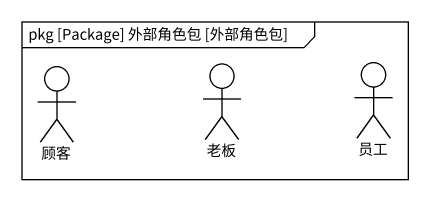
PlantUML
@startuml
mainframe pkg [Package] 外部角色包 [外部角色包]
actor 顾客
actor 老板
actor 员工
@enduml
